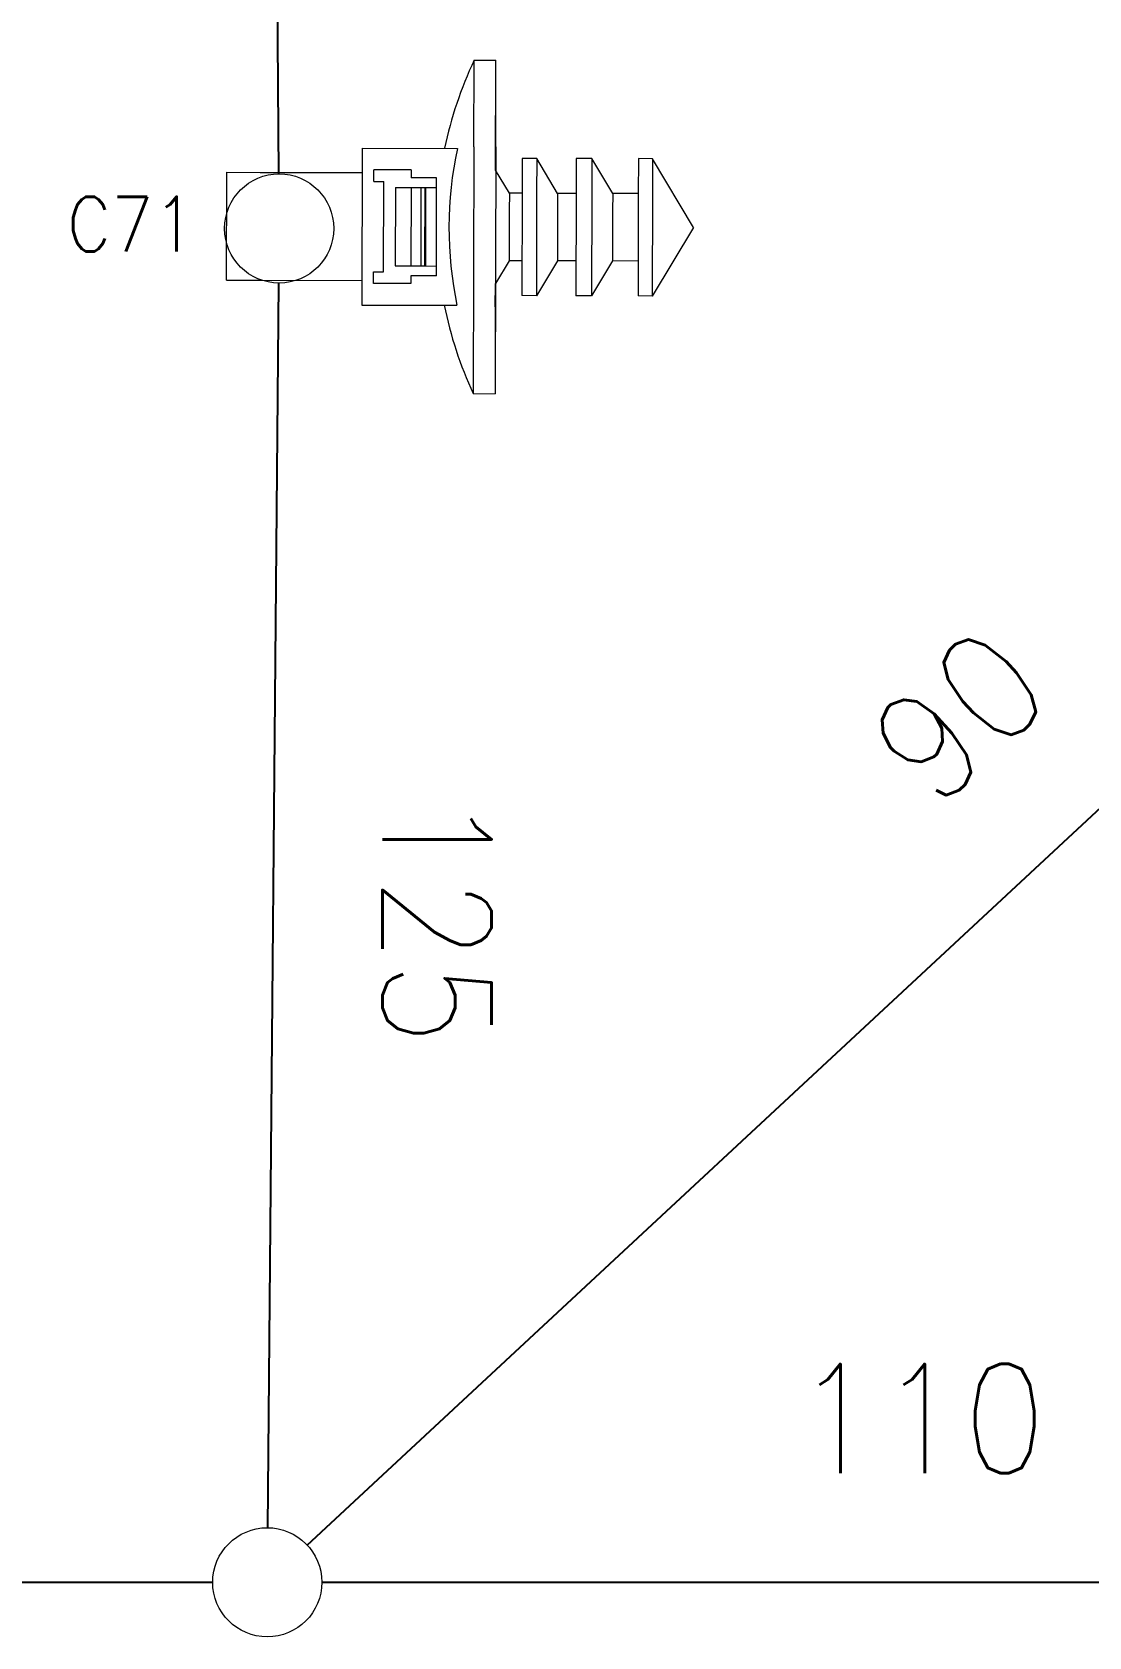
# Model space of a CAD drawing. Header units: inches. Extents: x 47316 to 59086, y 3141 to 11743.
# Drawn here: x 53369.2 to 53417.6, y 5823 to 5896.5 of the extents above; entities that cross this region are included whole.
import ezdxf

# ---------------------------------------------------------------- set-up
doc = ezdxf.new("R2010")
doc.units = ezdxf.units.IN
doc.header["$MEASUREMENT"] = 0
doc.layers.add('0Filament', color=7, linetype='Continuous', lineweight=20)
doc.styles.get("Standard").update_dxf_attribs({"font": ''})
doc.styles.get('Standard').set_extended_font_data('SimSun')
doc.linetypes.add('_VH_FOAM_COVERING_2', pattern='A,0.0001,[31,VeSys.shx,S=0.1,R=0,X=0,Y=0],-0.4,[31,VeSys.shx,S=0.1,R=180,X=0,Y=0],-0.0001', length=0.4002)
doc.linetypes.add('_VH_OTCON', pattern='A,0.0001,[7,VeSys.shx,S=0.1,R=0,X=0,Y=0],-0.4,[7,VeSys.shx,S=0.1,R=0,X=0,Y=0],-0.4,["X",Standard,S=1,R=0,X=-0.5,Y=-0.5],-0.0001,[7,VeSys.shx,S=0.1,R=0,X=0,Y=0],-0.4', length=1.2002)

msp = doc.modelspace()

# ---------------------------------------------------------------- linework, layer by layer
at = {"color": 0, "linetype": '_VH_FOAM_COVERING_2', "ltscale": 5}
msp.add_line((53380.455, 5890.029), (53379.991, 5954.529), dxfattribs=at)
at = {"color": 0, "linetype": '_VH_OTCON', "ltscale": 5}
for p, q in [((53381.761, 5827.231), (53451.344, 5891.908)), ((53379.951, 5828.029), (53380.451, 5885.029)), ((53312.429, 5825.529), (53377.429, 5825.529)), ((53382.429, 5825.529), (53435.973, 5825.529))]:
    msp.add_line(p, q, dxfattribs=at)
at = {"color": 0, "linetype": 'Continuous', "lineweight": 15}
for centre in [(53380.473, 5887.529), (53379.929, 5825.529)]:
    msp.add_circle(centre, 2.5, dxfattribs=at)
at = {"layer": '0Filament', "color": 0, "lineweight": 9, "ltscale": 0.110623}
for p, q in [((53389.393, 5891.263), (53389.403, 5895.238)), ((53390.391, 5891.26), (53390.402, 5895.235))]:
    msp.add_line(p, q, dxfattribs=at)
at = {"layer": '0Filament', "color": 0, "lineweight": 9, "ltscale": 0.02778}
for p, q in [((53389.403, 5895.238), (53390.402, 5895.235)), ((53389.363, 5879.966), (53390.361, 5879.963))]:
    msp.add_line(p, q, dxfattribs=at)
at = {"layer": '0Filament', "color": 0, "lineweight": 9, "ltscale": 0.14032}
msp.add_line((53390.388, 5890.193), (53390.402, 5895.235), dxfattribs=at)
at = {"layer": '0Filament', "color": 0, "lineweight": 9, "ltscale": 0.2}
msp.add_line((53384.275, 5891.209), (53384.256, 5884.022), dxfattribs=at)
at = {"layer": '0Filament', "color": 0, "lineweight": 9, "ltscale": 0.121317}
for p, q in [((53384.275, 5891.209), (53388.635, 5891.197)), ((53384.256, 5884.022), (53388.616, 5884.01))]:
    msp.add_line(p, q, dxfattribs=at)
at = {"layer": '0Filament', "color": 0, "lineweight": 9, "ltscale": 0.314377}
for p, q in [((53389.393, 5891.263), (53389.363, 5879.966)), ((53390.391, 5891.26), (53390.361, 5879.963))]:
    msp.add_line(p, q, dxfattribs=at)
at = {"layer": '0Filament', "color": 0, "lineweight": 9, "ltscale": 0.045551}
for p, q in [((53391.6, 5890.74), (53391.596, 5889.103)), ((53392.269, 5890.738), (53392.264, 5889.102)), ((53394.077, 5890.734), (53394.073, 5889.097)), ((53394.79, 5890.732), (53394.786, 5889.095)), ((53396.924, 5890.726), (53396.92, 5889.089)), ((53397.569, 5890.724), (53397.565, 5889.087))]:
    msp.add_line(p, q, dxfattribs=at)
at = {"layer": '0Filament', "color": 0, "lineweight": 9, "ltscale": 0.018604}
for p, q in [((53392.269, 5890.738), (53391.6, 5890.74)), ((53392.252, 5884.45), (53391.584, 5884.452))]:
    msp.add_line(p, q, dxfattribs=at)
at = {"layer": '0Filament', "color": 0, "lineweight": 9, "ltscale": 0.051927}
for p, q in [((53393.226, 5889.136), (53392.269, 5890.738)), ((53395.747, 5889.13), (53394.79, 5890.732)), ((53393.217, 5886.047), (53392.252, 5884.45)), ((53395.739, 5886.04), (53394.774, 5884.443))]:
    msp.add_line(p, q, dxfattribs=at)
at = {"layer": '0Filament', "color": 0, "lineweight": 9, "ltscale": 0.019849}
for p, q in [((53394.79, 5890.732), (53394.077, 5890.734)), ((53394.774, 5884.443), (53394.06, 5884.445))]:
    msp.add_line(p, q, dxfattribs=at)
at = {"layer": '0Filament', "color": 0, "lineweight": 9, "ltscale": 0.017949}
for p, q in [((53397.569, 5890.724), (53396.924, 5890.726)), ((53397.553, 5884.436), (53396.908, 5884.438))]:
    msp.add_line(p, q, dxfattribs=at)
at = {"layer": '0Filament', "color": 0, "lineweight": 9, "ltscale": 0.102081}
for q in [(53397.569, 5890.724), (53397.553, 5884.436)]:
    msp.add_line((53399.45, 5887.575), q, dxfattribs=at)
at = {"layer": '0Filament', "color": 0, "lineweight": 9}
msp.add_line((53378.065, 5885.162), (53378.078, 5890.102), dxfattribs=at)
at = {"layer": '0Filament', "color": 0, "lineweight": 9, "ltscale": 0.13}
for p, q in [((53378.078, 5890.102), (53379.601, 5890.098)), ((53379.601, 5890.098), (53384.272, 5890.086)), ((53378.065, 5885.162), (53379.588, 5885.157)), ((53379.588, 5885.157), (53384.259, 5885.145))]:
    msp.add_line(p, q, dxfattribs=at)
at = {"layer": '0Filament', "color": 0, "lineweight": 9, "ltscale": 0.015002}
msp.add_line((53384.81, 5889.68), (53384.812, 5890.219), dxfattribs=at)
at = {"layer": '0Filament', "color": 0, "lineweight": 9, "ltscale": 0.047501}
for p, q in [((53386.519, 5890.215), (53384.812, 5890.219)), ((53386.505, 5885.004), (53384.798, 5885.009))]:
    msp.add_line(p, q, dxfattribs=at)
at = {"layer": '0Filament', "color": 0, "lineweight": 9, "ltscale": 0.010001}
for p, q in [((53386.519, 5890.215), (53386.518, 5889.855)), ((53386.506, 5885.364), (53386.505, 5885.004))]:
    msp.add_line(p, q, dxfattribs=at)
at = {"layer": '0Filament', "color": 0, "lineweight": 9, "ltscale": 0.0325}
for p, q in [((53387.686, 5889.852), (53386.518, 5889.855)), ((53387.674, 5885.361), (53386.506, 5885.364))]:
    msp.add_line(p, q, dxfattribs=at)
at = {"layer": '0Filament', "color": 0, "lineweight": 9, "ltscale": 0.125}
msp.add_line((53387.674, 5885.361), (53387.686, 5889.852), dxfattribs=at)
at = {"layer": '0Filament', "color": 0, "lineweight": 9, "ltscale": 0.034033}
msp.add_line((53391.015, 5889.142), (53390.388, 5890.192), dxfattribs=at)
at = {"layer": '0Filament', "color": 0, "lineweight": 9, "ltscale": 0.0125}
for p, q in [((53384.81, 5889.68), (53385.26, 5889.679)), ((53386.517, 5889.406), (53386.966, 5889.405)), ((53384.799, 5885.548), (53385.249, 5885.547)), ((53386.507, 5885.813), (53386.956, 5885.812))]:
    msp.add_line(p, q, dxfattribs=at)
at = {"layer": '0Filament', "color": 0, "lineweight": 9, "ltscale": 0.114999}
msp.add_line((53385.249, 5885.547), (53385.26, 5889.679), dxfattribs=at)
at = {"layer": '0Filament', "color": 0, "lineweight": 9, "ltscale": 0.1}
for p, q in [((53385.798, 5889.408), (53385.788, 5885.815)), ((53386.517, 5889.406), (53386.507, 5885.813)), ((53386.966, 5889.405), (53386.956, 5885.812)), ((53387.138, 5889.405), (53387.128, 5885.811)), ((53387.182, 5889.404), (53387.172, 5885.811))]:
    msp.add_line(p, q, dxfattribs=at)
at = {"layer": '0Filament', "color": 0, "lineweight": 9, "ltscale": 0.020001}
for p, q in [((53385.798, 5889.408), (53386.517, 5889.406)), ((53385.788, 5885.815), (53386.507, 5885.813))]:
    msp.add_line(p, q, dxfattribs=at)
at = {"layer": '0Filament', "color": 0, "lineweight": 9, "ltscale": 0.004785}
for p, q in [((53386.966, 5889.405), (53387.138, 5889.405)), ((53386.956, 5885.812), (53387.128, 5885.811))]:
    msp.add_line(p, q, dxfattribs=at)
at = {"layer": '0Filament', "color": 0, "lineweight": 9, "ltscale": 0.001228}
for p, q in [((53387.138, 5889.405), (53387.182, 5889.404)), ((53387.128, 5885.811), (53387.172, 5885.811))]:
    msp.add_line(p, q, dxfattribs=at)
at = {"layer": '0Filament', "color": 0, "lineweight": 9, "ltscale": 0.013986}
for p, q in [((53387.182, 5889.404), (53387.684, 5889.403)), ((53387.172, 5885.811), (53387.675, 5885.81))]:
    msp.add_line(p, q, dxfattribs=at)
at = {"layer": '0Filament', "color": 0, "lineweight": 9, "ltscale": 0.022382}
for p, q in [((53391.015, 5889.142), (53391.013, 5888.338)), ((53393.226, 5889.136), (53393.223, 5888.332)), ((53395.747, 5889.13), (53395.745, 5888.325))]:
    msp.add_line(p, q, dxfattribs=at)
at = {"layer": '0Filament', "color": 0, "lineweight": 9, "ltscale": 0.016164}
for p, q in [((53391.596, 5889.141), (53391.015, 5889.142)), ((53391.588, 5886.051), (53391.007, 5886.053))]:
    msp.add_line(p, q, dxfattribs=at)
at = {"layer": '0Filament', "color": 0, "lineweight": 9, "ltscale": 0.129449}
for p, q in [((53391.596, 5889.103), (53391.584, 5884.452)), ((53392.264, 5889.102), (53392.252, 5884.45)), ((53394.073, 5889.097), (53394.06, 5884.445)), ((53394.786, 5889.095), (53394.774, 5884.443)), ((53396.92, 5889.089), (53396.908, 5884.438)), ((53397.565, 5889.087), (53397.553, 5884.436))]:
    msp.add_line(p, q, dxfattribs=at)
at = {"layer": '0Filament', "color": 0, "lineweight": 9, "ltscale": 0.023581}
for p, q in [((53394.073, 5889.134), (53393.226, 5889.136)), ((53394.065, 5886.045), (53393.217, 5886.047))]:
    msp.add_line(p, q, dxfattribs=at)
at = {"layer": '0Filament', "color": 0, "lineweight": 9, "ltscale": 0.032642}
for p, q in [((53396.92, 5889.127), (53395.747, 5889.13)), ((53396.912, 5886.037), (53395.739, 5886.04))]:
    msp.add_line(p, q, dxfattribs=at)
at = {"layer": '0Filament', "color": 0, "lineweight": 9, "ltscale": 0.063599}
for p, q in [((53391.013, 5888.338), (53391.007, 5886.053)), ((53393.223, 5888.332), (53393.217, 5886.047)), ((53395.745, 5888.325), (53395.739, 5886.04))]:
    msp.add_line(p, q, dxfattribs=at)
at = {"layer": '0Filament', "color": 0, "lineweight": 9, "ltscale": 0.014999}
msp.add_line((53384.798, 5885.009), (53384.799, 5885.548), dxfattribs=at)
at = {"layer": '0Filament', "color": 0, "lineweight": 9, "ltscale": 0.034036}
msp.add_line((53391.007, 5886.053), (53390.374, 5885.006), dxfattribs=at)
at = {"layer": '0Filament', "color": 0, "lineweight": 9, "ltscale": 0.0297}
msp.add_line((53390.371, 5883.938), (53390.374, 5885.005), dxfattribs=at)
at = {"layer": '0Filament', "color": 0, "lineweight": 9, "ltscale": 0.11062}
msp.add_line((53390.371, 5883.938), (53390.361, 5879.963), dxfattribs=at)
at = {"layer": '0Filament', "color": 0, "lineweight": 9}
for radius, start, end in [(17.967, 154.69671, 168.3104), (17.397, 167.92663, 191.76806), (17.967, 191.38433, 204.99804)]:
    msp.add_arc((53405.647, 5887.559), radius, start, end, dxfattribs=at)

# ---------------------------------------------------------------- texts
at = {"color": 21, "linetype": 'Continuous', "lineweight": 15, "insert": (53370.758, 5888.978), "char_height": 2.5, "width": 6.53571, "attachment_point": 1}
msp.add_mtext('\\Fromans.shx;\\W0.9000000000;\\T1.0000000000;\\o\\lC71', dxfattribs=at)
at = {"color": 7, "linetype": '_VH_OTCON', "lineweight": 18, "ltscale": 5, "char_height": 5, "attachment_point": 1}
for s, insert, width, rotation in [('\\Fromans.shx;\\W0.9000000000;\\T1.0000000000;\\o\\l90', (53407.076, 5864.414), 8.57143, 42.90745), ('\\Fromans.shx;\\W0.9000000000;\\T1.0000000000;\\o\\l125', (53390.201, 5861.672), 12.85714, 270)]:
    msp.add_mtext(s, dxfattribs=dict(at, insert=insert, width=width, rotation=rotation))
at = {"color": 7, "linetype": '_VH_OTCON', "lineweight": 18, "ltscale": 5, "insert": (53404.059, 5835.529), "char_height": 5, "width": 12.85714, "attachment_point": 1}
msp.add_mtext('\\Fromans.shx;\\W0.9000000000;\\T1.0000000000;\\o\\l110', dxfattribs=at)

doc.saveas('drawing.dxf')
